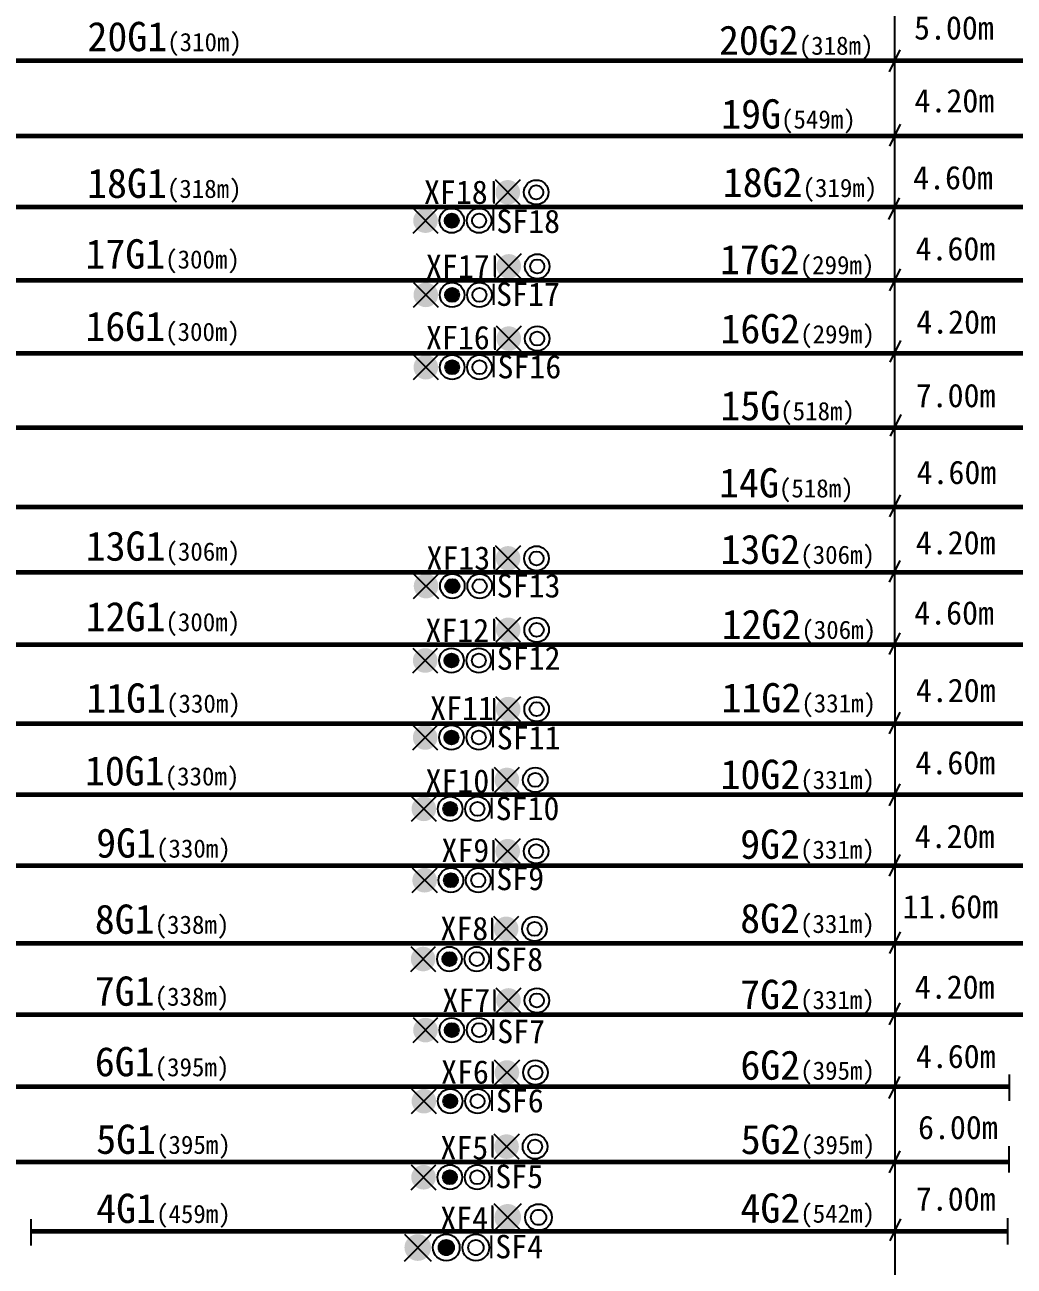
# Model space of a CAD drawing. Header units: millimetres. Extents: x -17381 to -15684, y 1883 to 2345.
# Drawn here: x -17188.1 to -17154.33, y 1914.89 to 1957.26 of the extents above; entities that cross this region are included whole.
import ezdxf

# ---------------------------------------------------------------- set-up
doc = ezdxf.new("R2010")
doc.units = ezdxf.units.MM
doc.styles.add('宋体', font='')
doc.styles.get('宋体').set_extended_font_data('SimSun')

msp = doc.modelspace()

# ---------------------------------------------------------------- hatches: boundary and pattern name
at = {"lineweight": -3}
h = msp.add_hatch(color=1, dxfattribs=at)
h.paths.add_polyline_path([(-17171.911, 1951.839, 0.198912), (-17172.034, 1951.542, 0.198912), (-17171.911, 1951.245), (-17171.614, 1951.542)])
h.paths.add_polyline_path([(-17171.911, 1951.839), (-17171.614, 1951.542), (-17171.317, 1951.839, 0.414214)])
h.paths.add_polyline_path([(-17171.317, 1951.839), (-17171.614, 1951.542), (-17171.317, 1951.245, 0.198912), (-17171.194, 1951.542, 0.198912)])
h.paths.add_polyline_path([(-17171.317, 1951.245), (-17171.614, 1951.542), (-17171.911, 1951.245, 0.414214)])
h = msp.add_hatch(color=1, dxfattribs=at)
h.paths.add_polyline_path([(-17171.911, 1951.245, -0.198912), (-17172.034, 1951.542, -0.198912), (-17171.911, 1951.839), (-17171.614, 1951.542)])
h.paths.add_polyline_path([(-17171.911, 1951.245), (-17171.614, 1951.542), (-17171.317, 1951.245, -0.414214)])
h.paths.add_polyline_path([(-17171.317, 1951.245), (-17171.614, 1951.542), (-17171.317, 1951.839, -0.198912), (-17171.194, 1951.542, -0.198912)])
h.paths.add_polyline_path([(-17171.317, 1951.839), (-17171.614, 1951.542), (-17171.911, 1951.839, -0.414214)])
h = msp.add_hatch(color=1, dxfattribs=at)
h.paths.add_polyline_path([(-17174.127, 1950.872, -0.198912), (-17174.004, 1950.575, -0.198912), (-17174.127, 1950.278), (-17174.424, 1950.575)])
h.paths.add_polyline_path([(-17174.127, 1950.872), (-17174.424, 1950.575), (-17174.721, 1950.872, -0.414214)])
h.paths.add_polyline_path([(-17174.721, 1950.872), (-17174.424, 1950.575), (-17174.721, 1950.278, -0.198912), (-17174.844, 1950.575, -0.198912)])
h.paths.add_polyline_path([(-17174.721, 1950.278), (-17174.424, 1950.575), (-17174.127, 1950.278, -0.414214)])
h = msp.add_hatch(color=1, dxfattribs=at)
h.paths.add_polyline_path([(-17174.127, 1950.278, 0.198912), (-17174.004, 1950.575, 0.198912), (-17174.127, 1950.872), (-17174.424, 1950.575)])
h.paths.add_polyline_path([(-17174.127, 1950.278), (-17174.424, 1950.575), (-17174.721, 1950.278, 0.414214)])
h.paths.add_polyline_path([(-17174.721, 1950.278), (-17174.424, 1950.575), (-17174.721, 1950.872, 0.198912), (-17174.844, 1950.575, 0.198912)])
h.paths.add_polyline_path([(-17174.721, 1950.872), (-17174.424, 1950.575), (-17174.127, 1950.872, 0.414214)])
for points in [[(-17173.766, 1950.575, 1), (-17173.286, 1950.575, 1)], [(-17173.754, 1948.041, 1), (-17173.274, 1948.041, 1)], [(-17173.753, 1945.572, 1), (-17173.273, 1945.572, 1)], [(-17173.746, 1938.1, 1), (-17173.266, 1938.1, 1)], [(-17173.776, 1935.561, 1), (-17173.296, 1935.561, 1)], [(-17173.776, 1932.932, 1), (-17173.296, 1932.932, 1)], [(-17173.821, 1930.496, 1), (-17173.341, 1930.496, 1)], [(-17173.794, 1928.06, 1), (-17173.314, 1928.06, 1)], [(-17173.845, 1925.37, 1), (-17173.365, 1925.37, 1)], [(-17173.766, 1922.944, 1), (-17173.286, 1922.944, 1)], [(-17173.819, 1920.518, 1), (-17173.339, 1920.518, 1)], [(-17173.831, 1917.921, 1), (-17173.351, 1917.921, 1)], [(-17173.973, 1915.521, 1), (-17173.453, 1915.521, 1)]]:
    msp.add_hatch(color=0, dxfattribs=at).paths.add_polyline_path(points)
h = msp.add_hatch(color=1, dxfattribs=at)
h.paths.add_polyline_path([(-17171.875, 1949.311, 0.198912), (-17171.998, 1949.014, 0.198912), (-17171.875, 1948.717), (-17171.578, 1949.014)])
h.paths.add_polyline_path([(-17171.875, 1949.311), (-17171.578, 1949.014), (-17171.281, 1949.311, 0.414214)])
h.paths.add_polyline_path([(-17171.281, 1949.311), (-17171.578, 1949.014), (-17171.281, 1948.717, 0.198912), (-17171.158, 1949.014, 0.198912)])
h.paths.add_polyline_path([(-17171.281, 1948.717), (-17171.578, 1949.014), (-17171.875, 1948.717, 0.414214)])
h = msp.add_hatch(color=1, dxfattribs=at)
h.paths.add_polyline_path([(-17171.875, 1948.717, -0.198912), (-17171.998, 1949.014, -0.198912), (-17171.875, 1949.311), (-17171.578, 1949.014)])
h.paths.add_polyline_path([(-17171.875, 1948.717), (-17171.578, 1949.014), (-17171.281, 1948.717, -0.414214)])
h.paths.add_polyline_path([(-17171.281, 1948.717), (-17171.578, 1949.014), (-17171.281, 1949.311, -0.198912), (-17171.158, 1949.014, -0.198912)])
h.paths.add_polyline_path([(-17171.281, 1949.311), (-17171.578, 1949.014), (-17171.875, 1949.311, -0.414214)])
h = msp.add_hatch(color=1, dxfattribs=at)
h.paths.add_polyline_path([(-17174.115, 1948.338, -0.198912), (-17173.992, 1948.041, -0.198912), (-17174.115, 1947.744), (-17174.412, 1948.041)])
h.paths.add_polyline_path([(-17174.115, 1948.338), (-17174.412, 1948.041), (-17174.709, 1948.338, -0.414214)])
h.paths.add_polyline_path([(-17174.709, 1948.338), (-17174.412, 1948.041), (-17174.709, 1947.744, -0.198912), (-17174.832, 1948.041, -0.198912)])
h.paths.add_polyline_path([(-17174.709, 1947.744), (-17174.412, 1948.041), (-17174.115, 1947.744, -0.414214)])
h = msp.add_hatch(color=1, dxfattribs=at)
h.paths.add_polyline_path([(-17174.115, 1947.744, 0.198912), (-17173.992, 1948.041, 0.198912), (-17174.115, 1948.338), (-17174.412, 1948.041)])
h.paths.add_polyline_path([(-17174.115, 1947.744), (-17174.412, 1948.041), (-17174.709, 1947.744, 0.414214)])
h.paths.add_polyline_path([(-17174.709, 1947.744), (-17174.412, 1948.041), (-17174.709, 1948.338, 0.198912), (-17174.832, 1948.041, 0.198912)])
h.paths.add_polyline_path([(-17174.709, 1948.338), (-17174.412, 1948.041), (-17174.115, 1948.338, 0.414214)])
h = msp.add_hatch(color=1, dxfattribs=at)
h.paths.add_polyline_path([(-17171.876, 1946.845, 0.198912), (-17171.999, 1946.548, 0.198912), (-17171.876, 1946.251), (-17171.579, 1946.548)])
h.paths.add_polyline_path([(-17171.876, 1946.845), (-17171.579, 1946.548), (-17171.282, 1946.845, 0.414214)])
h.paths.add_polyline_path([(-17171.282, 1946.845), (-17171.579, 1946.548), (-17171.282, 1946.251, 0.198912), (-17171.159, 1946.548, 0.198912)])
h.paths.add_polyline_path([(-17171.282, 1946.251), (-17171.579, 1946.548), (-17171.876, 1946.251, 0.414214)])
h = msp.add_hatch(color=1, dxfattribs=at)
h.paths.add_polyline_path([(-17171.876, 1946.251, -0.198912), (-17171.999, 1946.548, -0.198912), (-17171.876, 1946.845), (-17171.579, 1946.548)])
h.paths.add_polyline_path([(-17171.876, 1946.251), (-17171.579, 1946.548), (-17171.282, 1946.251, -0.414214)])
h.paths.add_polyline_path([(-17171.282, 1946.251), (-17171.579, 1946.548), (-17171.282, 1946.845, -0.198912), (-17171.159, 1946.548, -0.198912)])
h.paths.add_polyline_path([(-17171.282, 1946.845), (-17171.579, 1946.548), (-17171.876, 1946.845, -0.414214)])
h = msp.add_hatch(color=1, dxfattribs=at)
h.paths.add_polyline_path([(-17174.114, 1945.869, -0.198912), (-17173.991, 1945.572, -0.198912), (-17174.114, 1945.275), (-17174.411, 1945.572)])
h.paths.add_polyline_path([(-17174.114, 1945.869), (-17174.411, 1945.572), (-17174.708, 1945.869, -0.414214)])
h.paths.add_polyline_path([(-17174.708, 1945.869), (-17174.411, 1945.572), (-17174.708, 1945.275, -0.198912), (-17174.831, 1945.572, -0.198912)])
h.paths.add_polyline_path([(-17174.708, 1945.275), (-17174.411, 1945.572), (-17174.114, 1945.275, -0.414214)])
h = msp.add_hatch(color=1, dxfattribs=at)
h.paths.add_polyline_path([(-17174.114, 1945.275, 0.198912), (-17173.991, 1945.572, 0.198912), (-17174.114, 1945.869), (-17174.411, 1945.572)])
h.paths.add_polyline_path([(-17174.114, 1945.275), (-17174.411, 1945.572), (-17174.708, 1945.275, 0.414214)])
h.paths.add_polyline_path([(-17174.708, 1945.275), (-17174.411, 1945.572), (-17174.708, 1945.869, 0.198912), (-17174.831, 1945.572, 0.198912)])
h.paths.add_polyline_path([(-17174.708, 1945.869), (-17174.411, 1945.572), (-17174.114, 1945.869, 0.414214)])
h = msp.add_hatch(color=1, dxfattribs=at)
h.paths.add_polyline_path([(-17171.9, 1939.344, 0.198912), (-17172.023, 1939.047, 0.198912), (-17171.9, 1938.75), (-17171.603, 1939.047)])
h.paths.add_polyline_path([(-17171.9, 1939.344), (-17171.603, 1939.047), (-17171.306, 1939.344, 0.414214)])
h.paths.add_polyline_path([(-17171.306, 1939.344), (-17171.603, 1939.047), (-17171.306, 1938.75, 0.198912), (-17171.183, 1939.047, 0.198912)])
h.paths.add_polyline_path([(-17171.306, 1938.75), (-17171.603, 1939.047), (-17171.9, 1938.75, 0.414214)])
h = msp.add_hatch(color=1, dxfattribs=at)
h.paths.add_polyline_path([(-17171.9, 1938.75, -0.198912), (-17172.023, 1939.047, -0.198912), (-17171.9, 1939.344), (-17171.603, 1939.047)])
h.paths.add_polyline_path([(-17171.9, 1938.75), (-17171.603, 1939.047), (-17171.306, 1938.75, -0.414214)])
h.paths.add_polyline_path([(-17171.306, 1938.75), (-17171.603, 1939.047), (-17171.306, 1939.344, -0.198912), (-17171.183, 1939.047, -0.198912)])
h.paths.add_polyline_path([(-17171.306, 1939.344), (-17171.603, 1939.047), (-17171.9, 1939.344, -0.414214)])
h = msp.add_hatch(color=1, dxfattribs=at)
h.paths.add_polyline_path([(-17174.107, 1938.397, -0.198912), (-17173.984, 1938.1, -0.198912), (-17174.107, 1937.803), (-17174.404, 1938.1)])
h.paths.add_polyline_path([(-17174.107, 1938.397), (-17174.404, 1938.1), (-17174.701, 1938.397, -0.414214)])
h.paths.add_polyline_path([(-17174.701, 1938.397), (-17174.404, 1938.1), (-17174.701, 1937.803, -0.198912), (-17174.824, 1938.1, -0.198912)])
h.paths.add_polyline_path([(-17174.701, 1937.803), (-17174.404, 1938.1), (-17174.107, 1937.803, -0.414214)])
h = msp.add_hatch(color=1, dxfattribs=at)
h.paths.add_polyline_path([(-17174.107, 1937.803, 0.198912), (-17173.984, 1938.1, 0.198912), (-17174.107, 1938.397), (-17174.404, 1938.1)])
h.paths.add_polyline_path([(-17174.107, 1937.803), (-17174.404, 1938.1), (-17174.701, 1937.803, 0.414214)])
h.paths.add_polyline_path([(-17174.701, 1937.803), (-17174.404, 1938.1), (-17174.701, 1938.397, 0.198912), (-17174.824, 1938.1, 0.198912)])
h.paths.add_polyline_path([(-17174.701, 1938.397), (-17174.404, 1938.1), (-17174.107, 1938.397, 0.414214)])
h = msp.add_hatch(color=1, dxfattribs=at)
h.paths.add_polyline_path([(-17171.896, 1936.904, 0.198912), (-17172.019, 1936.607, 0.198912), (-17171.896, 1936.31), (-17171.599, 1936.607)])
h.paths.add_polyline_path([(-17171.896, 1936.904), (-17171.599, 1936.607), (-17171.302, 1936.904, 0.414214)])
h.paths.add_polyline_path([(-17171.302, 1936.904), (-17171.599, 1936.607), (-17171.302, 1936.31, 0.198912), (-17171.179, 1936.607, 0.198912)])
h.paths.add_polyline_path([(-17171.302, 1936.31), (-17171.599, 1936.607), (-17171.896, 1936.31, 0.414214)])
h = msp.add_hatch(color=1, dxfattribs=at)
h.paths.add_polyline_path([(-17171.896, 1936.31, -0.198912), (-17172.019, 1936.607, -0.198912), (-17171.896, 1936.904), (-17171.599, 1936.607)])
h.paths.add_polyline_path([(-17171.896, 1936.31), (-17171.599, 1936.607), (-17171.302, 1936.31, -0.414214)])
h.paths.add_polyline_path([(-17171.302, 1936.31), (-17171.599, 1936.607), (-17171.302, 1936.904, -0.198912), (-17171.179, 1936.607, -0.198912)])
h.paths.add_polyline_path([(-17171.302, 1936.904), (-17171.599, 1936.607), (-17171.896, 1936.904, -0.414214)])
h = msp.add_hatch(color=1, dxfattribs=at)
h.paths.add_polyline_path([(-17174.137, 1935.858, -0.198912), (-17174.014, 1935.561, -0.198912), (-17174.137, 1935.264), (-17174.434, 1935.561)])
h.paths.add_polyline_path([(-17174.137, 1935.858), (-17174.434, 1935.561), (-17174.731, 1935.858, -0.414214)])
h.paths.add_polyline_path([(-17174.731, 1935.858), (-17174.434, 1935.561), (-17174.731, 1935.264, -0.198912), (-17174.854, 1935.561, -0.198912)])
h.paths.add_polyline_path([(-17174.731, 1935.264), (-17174.434, 1935.561), (-17174.137, 1935.264, -0.414214)])
h = msp.add_hatch(color=1, dxfattribs=at)
h.paths.add_polyline_path([(-17174.137, 1935.264, 0.198912), (-17174.014, 1935.561, 0.198912), (-17174.137, 1935.858), (-17174.434, 1935.561)])
h.paths.add_polyline_path([(-17174.137, 1935.264), (-17174.434, 1935.561), (-17174.731, 1935.264, 0.414214)])
h.paths.add_polyline_path([(-17174.731, 1935.264), (-17174.434, 1935.561), (-17174.731, 1935.858, 0.198912), (-17174.854, 1935.561, 0.198912)])
h.paths.add_polyline_path([(-17174.731, 1935.858), (-17174.434, 1935.561), (-17174.137, 1935.858, 0.414214)])
h = msp.add_hatch(color=1, dxfattribs=at)
h.paths.add_polyline_path([(-17171.896, 1934.198, 0.198912), (-17172.019, 1933.901, 0.198912), (-17171.896, 1933.604), (-17171.599, 1933.901)])
h.paths.add_polyline_path([(-17171.896, 1934.198), (-17171.599, 1933.901), (-17171.302, 1934.198, 0.414214)])
h.paths.add_polyline_path([(-17171.302, 1934.198), (-17171.599, 1933.901), (-17171.302, 1933.604, 0.198912), (-17171.179, 1933.901, 0.198912)])
h.paths.add_polyline_path([(-17171.302, 1933.604), (-17171.599, 1933.901), (-17171.896, 1933.604, 0.414214)])
h = msp.add_hatch(color=1, dxfattribs=at)
h.paths.add_polyline_path([(-17171.896, 1933.604, -0.198912), (-17172.019, 1933.901, -0.198912), (-17171.896, 1934.198), (-17171.599, 1933.901)])
h.paths.add_polyline_path([(-17171.896, 1933.604), (-17171.599, 1933.901), (-17171.302, 1933.604, -0.414214)])
h.paths.add_polyline_path([(-17171.302, 1933.604), (-17171.599, 1933.901), (-17171.302, 1934.198, -0.198912), (-17171.179, 1933.901, -0.198912)])
h.paths.add_polyline_path([(-17171.302, 1934.198), (-17171.599, 1933.901), (-17171.896, 1934.198, -0.414214)])
h = msp.add_hatch(color=1, dxfattribs=at)
h.paths.add_polyline_path([(-17174.137, 1933.229, -0.198912), (-17174.014, 1932.932, -0.198912), (-17174.137, 1932.635), (-17174.434, 1932.932)])
h.paths.add_polyline_path([(-17174.137, 1933.229), (-17174.434, 1932.932), (-17174.731, 1933.229, -0.414214)])
h.paths.add_polyline_path([(-17174.731, 1933.229), (-17174.434, 1932.932), (-17174.731, 1932.635, -0.198912), (-17174.854, 1932.932, -0.198912)])
h.paths.add_polyline_path([(-17174.731, 1932.635), (-17174.434, 1932.932), (-17174.137, 1932.635, -0.414214)])
h = msp.add_hatch(color=1, dxfattribs=at)
h.paths.add_polyline_path([(-17174.137, 1932.635, 0.198912), (-17174.014, 1932.932, 0.198912), (-17174.137, 1933.229), (-17174.434, 1932.932)])
h.paths.add_polyline_path([(-17174.137, 1932.635), (-17174.434, 1932.932), (-17174.731, 1932.635, 0.414214)])
h.paths.add_polyline_path([(-17174.731, 1932.635), (-17174.434, 1932.932), (-17174.731, 1933.229, 0.198912), (-17174.854, 1932.932, 0.198912)])
h.paths.add_polyline_path([(-17174.731, 1933.229), (-17174.434, 1932.932), (-17174.137, 1933.229, 0.414214)])
h = msp.add_hatch(color=1, dxfattribs=at)
h.paths.add_polyline_path([(-17171.942, 1931.78, 0.198912), (-17172.065, 1931.483, 0.198912), (-17171.942, 1931.186), (-17171.645, 1931.483)])
h.paths.add_polyline_path([(-17171.942, 1931.78), (-17171.645, 1931.483), (-17171.348, 1931.78, 0.414214)])
h.paths.add_polyline_path([(-17171.348, 1931.78), (-17171.645, 1931.483), (-17171.348, 1931.186, 0.198912), (-17171.225, 1931.483, 0.198912)])
h.paths.add_polyline_path([(-17171.348, 1931.186), (-17171.645, 1931.483), (-17171.942, 1931.186, 0.414214)])
h = msp.add_hatch(color=1, dxfattribs=at)
h.paths.add_polyline_path([(-17171.942, 1931.186, -0.198912), (-17172.065, 1931.483, -0.198912), (-17171.942, 1931.78), (-17171.645, 1931.483)])
h.paths.add_polyline_path([(-17171.942, 1931.186), (-17171.645, 1931.483), (-17171.348, 1931.186, -0.414214)])
h.paths.add_polyline_path([(-17171.348, 1931.186), (-17171.645, 1931.483), (-17171.348, 1931.78, -0.198912), (-17171.225, 1931.483, -0.198912)])
h.paths.add_polyline_path([(-17171.348, 1931.78), (-17171.645, 1931.483), (-17171.942, 1931.78, -0.414214)])
h = msp.add_hatch(color=1, dxfattribs=at)
h.paths.add_polyline_path([(-17174.182, 1930.793, -0.198912), (-17174.059, 1930.496, -0.198912), (-17174.182, 1930.199), (-17174.479, 1930.496)])
h.paths.add_polyline_path([(-17174.182, 1930.793), (-17174.479, 1930.496), (-17174.776, 1930.793, -0.414214)])
h.paths.add_polyline_path([(-17174.776, 1930.793), (-17174.479, 1930.496), (-17174.776, 1930.199, -0.198912), (-17174.899, 1930.496, -0.198912)])
h.paths.add_polyline_path([(-17174.776, 1930.199), (-17174.479, 1930.496), (-17174.182, 1930.199, -0.414214)])
h = msp.add_hatch(color=1, dxfattribs=at)
h.paths.add_polyline_path([(-17174.182, 1930.199, 0.198912), (-17174.059, 1930.496, 0.198912), (-17174.182, 1930.793), (-17174.479, 1930.496)])
h.paths.add_polyline_path([(-17174.182, 1930.199), (-17174.479, 1930.496), (-17174.776, 1930.199, 0.414214)])
h.paths.add_polyline_path([(-17174.776, 1930.199), (-17174.479, 1930.496), (-17174.776, 1930.793, 0.198912), (-17174.899, 1930.496, 0.198912)])
h.paths.add_polyline_path([(-17174.776, 1930.793), (-17174.479, 1930.496), (-17174.182, 1930.793, 0.414214)])
h = msp.add_hatch(color=1, dxfattribs=at)
h.paths.add_polyline_path([(-17171.914, 1929.347, 0.198912), (-17172.037, 1929.05, 0.198912), (-17171.914, 1928.753), (-17171.617, 1929.05)])
h.paths.add_polyline_path([(-17171.914, 1929.347), (-17171.617, 1929.05), (-17171.32, 1929.347, 0.414214)])
h.paths.add_polyline_path([(-17171.32, 1929.347), (-17171.617, 1929.05), (-17171.32, 1928.753, 0.198912), (-17171.197, 1929.05, 0.198912)])
h.paths.add_polyline_path([(-17171.32, 1928.753), (-17171.617, 1929.05), (-17171.914, 1928.753, 0.414214)])
h = msp.add_hatch(color=1, dxfattribs=at)
h.paths.add_polyline_path([(-17171.914, 1928.753, -0.198912), (-17172.037, 1929.05, -0.198912), (-17171.914, 1929.347), (-17171.617, 1929.05)])
h.paths.add_polyline_path([(-17171.914, 1928.753), (-17171.617, 1929.05), (-17171.32, 1928.753, -0.414214)])
h.paths.add_polyline_path([(-17171.32, 1928.753), (-17171.617, 1929.05), (-17171.32, 1929.347, -0.198912), (-17171.197, 1929.05, -0.198912)])
h.paths.add_polyline_path([(-17171.32, 1929.347), (-17171.617, 1929.05), (-17171.914, 1929.347, -0.414214)])
h = msp.add_hatch(color=1, dxfattribs=at)
h.paths.add_polyline_path([(-17174.155, 1928.357, -0.198912), (-17174.032, 1928.06, -0.198912), (-17174.155, 1927.763), (-17174.452, 1928.06)])
h.paths.add_polyline_path([(-17174.155, 1928.357), (-17174.452, 1928.06), (-17174.749, 1928.357, -0.414214)])
h.paths.add_polyline_path([(-17174.749, 1928.357), (-17174.452, 1928.06), (-17174.749, 1927.763, -0.198912), (-17174.872, 1928.06, -0.198912)])
h.paths.add_polyline_path([(-17174.749, 1927.763), (-17174.452, 1928.06), (-17174.155, 1927.763, -0.414214)])
h = msp.add_hatch(color=1, dxfattribs=at)
h.paths.add_polyline_path([(-17174.155, 1927.763, 0.198912), (-17174.032, 1928.06, 0.198912), (-17174.155, 1928.357), (-17174.452, 1928.06)])
h.paths.add_polyline_path([(-17174.155, 1927.763), (-17174.452, 1928.06), (-17174.749, 1927.763, 0.414214)])
h.paths.add_polyline_path([(-17174.749, 1927.763), (-17174.452, 1928.06), (-17174.749, 1928.357, 0.198912), (-17174.872, 1928.06, 0.198912)])
h.paths.add_polyline_path([(-17174.749, 1928.357), (-17174.452, 1928.06), (-17174.155, 1928.357, 0.414214)])
h = msp.add_hatch(color=1, dxfattribs=at)
h.paths.add_polyline_path([(-17171.966, 1926.697, 0.198912), (-17172.089, 1926.4, 0.198912), (-17171.966, 1926.103), (-17171.669, 1926.4)])
h.paths.add_polyline_path([(-17171.966, 1926.697), (-17171.669, 1926.4), (-17171.372, 1926.697, 0.414214)])
h.paths.add_polyline_path([(-17171.372, 1926.697), (-17171.669, 1926.4), (-17171.372, 1926.103, 0.198912), (-17171.249, 1926.4, 0.198912)])
h.paths.add_polyline_path([(-17171.372, 1926.103), (-17171.669, 1926.4), (-17171.966, 1926.103, 0.414214)])
h = msp.add_hatch(color=1, dxfattribs=at)
h.paths.add_polyline_path([(-17171.966, 1926.103, -0.198912), (-17172.089, 1926.4, -0.198912), (-17171.966, 1926.697), (-17171.669, 1926.4)])
h.paths.add_polyline_path([(-17171.966, 1926.103), (-17171.669, 1926.4), (-17171.372, 1926.103, -0.414214)])
h.paths.add_polyline_path([(-17171.372, 1926.103), (-17171.669, 1926.4), (-17171.372, 1926.697, -0.198912), (-17171.249, 1926.4, -0.198912)])
h.paths.add_polyline_path([(-17171.372, 1926.697), (-17171.669, 1926.4), (-17171.966, 1926.697, -0.414214)])
h = msp.add_hatch(color=1, dxfattribs=at)
h.paths.add_polyline_path([(-17174.206, 1925.667, -0.198912), (-17174.083, 1925.37, -0.198912), (-17174.206, 1925.073), (-17174.503, 1925.37)])
h.paths.add_polyline_path([(-17174.206, 1925.667), (-17174.503, 1925.37), (-17174.8, 1925.667, -0.414214)])
h.paths.add_polyline_path([(-17174.8, 1925.667), (-17174.503, 1925.37), (-17174.8, 1925.073, -0.198912), (-17174.923, 1925.37, -0.198912)])
h.paths.add_polyline_path([(-17174.8, 1925.073), (-17174.503, 1925.37), (-17174.206, 1925.073, -0.414214)])
h = msp.add_hatch(color=1, dxfattribs=at)
h.paths.add_polyline_path([(-17174.206, 1925.073, 0.198912), (-17174.083, 1925.37, 0.198912), (-17174.206, 1925.667), (-17174.503, 1925.37)])
h.paths.add_polyline_path([(-17174.206, 1925.073), (-17174.503, 1925.37), (-17174.8, 1925.073, 0.414214)])
h.paths.add_polyline_path([(-17174.8, 1925.073), (-17174.503, 1925.37), (-17174.8, 1925.667, 0.198912), (-17174.923, 1925.37, 0.198912)])
h.paths.add_polyline_path([(-17174.8, 1925.667), (-17174.503, 1925.37), (-17174.206, 1925.667, 0.414214)])
h = msp.add_hatch(color=1, dxfattribs=at)
h.paths.add_polyline_path([(-17171.887, 1924.254, 0.198912), (-17172.01, 1923.957, 0.198912), (-17171.887, 1923.66), (-17171.59, 1923.957)])
h.paths.add_polyline_path([(-17171.887, 1924.254), (-17171.59, 1923.957), (-17171.293, 1924.254, 0.414214)])
h.paths.add_polyline_path([(-17171.293, 1924.254), (-17171.59, 1923.957), (-17171.293, 1923.66, 0.198912), (-17171.17, 1923.957, 0.198912)])
h.paths.add_polyline_path([(-17171.293, 1923.66), (-17171.59, 1923.957), (-17171.887, 1923.66, 0.414214)])
h = msp.add_hatch(color=1, dxfattribs=at)
h.paths.add_polyline_path([(-17171.887, 1923.66, -0.198912), (-17172.01, 1923.957, -0.198912), (-17171.887, 1924.254), (-17171.59, 1923.957)])
h.paths.add_polyline_path([(-17171.887, 1923.66), (-17171.59, 1923.957), (-17171.293, 1923.66, -0.414214)])
h.paths.add_polyline_path([(-17171.293, 1923.66), (-17171.59, 1923.957), (-17171.293, 1924.254, -0.198912), (-17171.17, 1923.957, -0.198912)])
h.paths.add_polyline_path([(-17171.293, 1924.254), (-17171.59, 1923.957), (-17171.887, 1924.254, -0.414214)])
h = msp.add_hatch(color=1, dxfattribs=at)
h.paths.add_polyline_path([(-17174.127, 1923.241, -0.198912), (-17174.004, 1922.944, -0.198912), (-17174.127, 1922.647), (-17174.424, 1922.944)])
h.paths.add_polyline_path([(-17174.127, 1923.241), (-17174.424, 1922.944), (-17174.721, 1923.241, -0.414214)])
h.paths.add_polyline_path([(-17174.721, 1923.241), (-17174.424, 1922.944), (-17174.721, 1922.647, -0.198912), (-17174.844, 1922.944, -0.198912)])
h.paths.add_polyline_path([(-17174.721, 1922.647), (-17174.424, 1922.944), (-17174.127, 1922.647, -0.414214)])
h = msp.add_hatch(color=1, dxfattribs=at)
h.paths.add_polyline_path([(-17174.127, 1922.647, 0.198912), (-17174.004, 1922.944, 0.198912), (-17174.127, 1923.241), (-17174.424, 1922.944)])
h.paths.add_polyline_path([(-17174.127, 1922.647), (-17174.424, 1922.944), (-17174.721, 1922.647, 0.414214)])
h.paths.add_polyline_path([(-17174.721, 1922.647), (-17174.424, 1922.944), (-17174.721, 1923.241, 0.198912), (-17174.844, 1922.944, 0.198912)])
h.paths.add_polyline_path([(-17174.721, 1923.241), (-17174.424, 1922.944), (-17174.127, 1923.241, 0.414214)])
h = msp.add_hatch(color=1, dxfattribs=at)
h.paths.add_polyline_path([(-17171.94, 1921.794, 0.198912), (-17172.063, 1921.497, 0.198912), (-17171.94, 1921.2), (-17171.643, 1921.497)])
h.paths.add_polyline_path([(-17171.94, 1921.794), (-17171.643, 1921.497), (-17171.346, 1921.794, 0.414214)])
h.paths.add_polyline_path([(-17171.346, 1921.794), (-17171.643, 1921.497), (-17171.346, 1921.2, 0.198912), (-17171.223, 1921.497, 0.198912)])
h.paths.add_polyline_path([(-17171.346, 1921.2), (-17171.643, 1921.497), (-17171.94, 1921.2, 0.414214)])
h = msp.add_hatch(color=1, dxfattribs=at)
h.paths.add_polyline_path([(-17171.94, 1921.2, -0.198912), (-17172.063, 1921.497, -0.198912), (-17171.94, 1921.794), (-17171.643, 1921.497)])
h.paths.add_polyline_path([(-17171.94, 1921.2), (-17171.643, 1921.497), (-17171.346, 1921.2, -0.414214)])
h.paths.add_polyline_path([(-17171.346, 1921.2), (-17171.643, 1921.497), (-17171.346, 1921.794, -0.198912), (-17171.223, 1921.497, -0.198912)])
h.paths.add_polyline_path([(-17171.346, 1921.794), (-17171.643, 1921.497), (-17171.94, 1921.794, -0.414214)])
h = msp.add_hatch(color=1, dxfattribs=at)
h.paths.add_polyline_path([(-17174.18, 1920.815, -0.198912), (-17174.057, 1920.518, -0.198912), (-17174.18, 1920.221), (-17174.477, 1920.518)])
h.paths.add_polyline_path([(-17174.18, 1920.815), (-17174.477, 1920.518), (-17174.774, 1920.815, -0.414214)])
h.paths.add_polyline_path([(-17174.774, 1920.815), (-17174.477, 1920.518), (-17174.774, 1920.221, -0.198912), (-17174.897, 1920.518, -0.198912)])
h.paths.add_polyline_path([(-17174.774, 1920.221), (-17174.477, 1920.518), (-17174.18, 1920.221, -0.414214)])
h = msp.add_hatch(color=1, dxfattribs=at)
h.paths.add_polyline_path([(-17174.18, 1920.221, 0.198912), (-17174.057, 1920.518, 0.198912), (-17174.18, 1920.815), (-17174.477, 1920.518)])
h.paths.add_polyline_path([(-17174.18, 1920.221), (-17174.477, 1920.518), (-17174.774, 1920.221, 0.414214)])
h.paths.add_polyline_path([(-17174.774, 1920.221), (-17174.477, 1920.518), (-17174.774, 1920.815, 0.198912), (-17174.897, 1920.518, 0.198912)])
h.paths.add_polyline_path([(-17174.774, 1920.815), (-17174.477, 1920.518), (-17174.18, 1920.815, 0.414214)])
h = msp.add_hatch(color=1, dxfattribs=at)
h.paths.add_polyline_path([(-17171.952, 1919.264, 0.198912), (-17172.075, 1918.967, 0.198912), (-17171.952, 1918.67), (-17171.655, 1918.967)])
h.paths.add_polyline_path([(-17171.952, 1919.264), (-17171.655, 1918.967), (-17171.358, 1919.264, 0.414214)])
h.paths.add_polyline_path([(-17171.358, 1919.264), (-17171.655, 1918.967), (-17171.358, 1918.67, 0.198912), (-17171.235, 1918.967, 0.198912)])
h.paths.add_polyline_path([(-17171.358, 1918.67), (-17171.655, 1918.967), (-17171.952, 1918.67, 0.414214)])
h = msp.add_hatch(color=1, dxfattribs=at)
h.paths.add_polyline_path([(-17171.952, 1918.67, -0.198912), (-17172.075, 1918.967, -0.198912), (-17171.952, 1919.264), (-17171.655, 1918.967)])
h.paths.add_polyline_path([(-17171.952, 1918.67), (-17171.655, 1918.967), (-17171.358, 1918.67, -0.414214)])
h.paths.add_polyline_path([(-17171.358, 1918.67), (-17171.655, 1918.967), (-17171.358, 1919.264, -0.198912), (-17171.235, 1918.967, -0.198912)])
h.paths.add_polyline_path([(-17171.358, 1919.264), (-17171.655, 1918.967), (-17171.952, 1919.264, -0.414214)])
h = msp.add_hatch(color=1, dxfattribs=at)
h.paths.add_polyline_path([(-17174.192, 1918.218, -0.198912), (-17174.069, 1917.921, -0.198912), (-17174.192, 1917.624), (-17174.489, 1917.921)])
h.paths.add_polyline_path([(-17174.192, 1918.218), (-17174.489, 1917.921), (-17174.786, 1918.218, -0.414214)])
h.paths.add_polyline_path([(-17174.786, 1918.218), (-17174.489, 1917.921), (-17174.786, 1917.624, -0.198912), (-17174.909, 1917.921, -0.198912)])
h.paths.add_polyline_path([(-17174.786, 1917.624), (-17174.489, 1917.921), (-17174.192, 1917.624, -0.414214)])
h = msp.add_hatch(color=1, dxfattribs=at)
h.paths.add_polyline_path([(-17174.192, 1917.624, 0.198912), (-17174.069, 1917.921, 0.198912), (-17174.192, 1918.218), (-17174.489, 1917.921)])
h.paths.add_polyline_path([(-17174.192, 1917.624), (-17174.489, 1917.921), (-17174.786, 1917.624, 0.414214)])
h.paths.add_polyline_path([(-17174.786, 1917.624), (-17174.489, 1917.921), (-17174.786, 1918.218, 0.198912), (-17174.909, 1917.921, 0.198912)])
h.paths.add_polyline_path([(-17174.786, 1918.218), (-17174.489, 1917.921), (-17174.192, 1918.218, 0.414214)])
h = msp.add_hatch(color=1, dxfattribs=at)
h.paths.add_polyline_path([(-17171.937, 1916.875, 0.198912), (-17172.07, 1916.553, 0.198912), (-17171.937, 1916.231), (-17171.615, 1916.553)])
h.paths.add_polyline_path([(-17171.937, 1916.875), (-17171.615, 1916.553), (-17171.293, 1916.875, 0.414214)])
h.paths.add_polyline_path([(-17171.293, 1916.875), (-17171.615, 1916.553), (-17171.293, 1916.231, 0.198912), (-17171.16, 1916.553, 0.198912)])
h.paths.add_polyline_path([(-17171.293, 1916.231), (-17171.615, 1916.553), (-17171.937, 1916.231, 0.414214)])
h = msp.add_hatch(color=1, dxfattribs=at)
h.paths.add_polyline_path([(-17171.937, 1916.231, -0.198912), (-17172.07, 1916.553, -0.198912), (-17171.937, 1916.875), (-17171.615, 1916.553)])
h.paths.add_polyline_path([(-17171.937, 1916.231), (-17171.615, 1916.553), (-17171.293, 1916.231, -0.414214)])
h.paths.add_polyline_path([(-17171.293, 1916.231), (-17171.615, 1916.553), (-17171.293, 1916.875, -0.198912), (-17171.16, 1916.553, -0.198912)])
h.paths.add_polyline_path([(-17171.293, 1916.875), (-17171.615, 1916.553), (-17171.937, 1916.875, -0.414214)])
h = msp.add_hatch(color=1, dxfattribs=at)
h.paths.add_polyline_path([(-17174.364, 1915.842, -0.198912), (-17174.231, 1915.521, -0.198912), (-17174.364, 1915.199), (-17174.686, 1915.521)])
h.paths.add_polyline_path([(-17174.364, 1915.842), (-17174.686, 1915.521), (-17175.007, 1915.842, -0.414214)])
h.paths.add_polyline_path([(-17175.007, 1915.842), (-17174.686, 1915.521), (-17175.007, 1915.199, -0.198912), (-17175.141, 1915.521, -0.198912)])
h.paths.add_polyline_path([(-17175.007, 1915.199), (-17174.686, 1915.521), (-17174.364, 1915.199, -0.414214)])
h = msp.add_hatch(color=1, dxfattribs=at)
h.paths.add_polyline_path([(-17174.364, 1915.199, 0.198912), (-17174.231, 1915.521, 0.198912), (-17174.364, 1915.842), (-17174.686, 1915.521)])
h.paths.add_polyline_path([(-17174.364, 1915.199), (-17174.686, 1915.521), (-17175.007, 1915.199, 0.414214)])
h.paths.add_polyline_path([(-17175.007, 1915.199), (-17174.686, 1915.521), (-17175.007, 1915.842, 0.198912), (-17175.141, 1915.521, 0.198912)])
h.paths.add_polyline_path([(-17175.007, 1915.842), (-17174.686, 1915.521), (-17174.364, 1915.842, 0.414214)])

# ---------------------------------------------------------------- linework, layer by layer
for p, q in [((-17158.417, 2093.547), (-17158.409, 1906.013)), ((-17172.094, 1951.208), (-17172.094, 1951.92)), ((-17172.094, 1951.877), (-17172.094, 1951.165)), ((-17171.19, 1951.118), (-17172.038, 1951.967)), ((-17171.19, 1951.967), (-17172.038, 1951.118)), ((-17171.19, 1951.967), (-17172.038, 1951.118)), ((-17171.19, 1951.118), (-17172.038, 1951.967)), ((-17174.848, 1950.151), (-17174, 1950.999)), ((-17174.848, 1950.999), (-17174, 1950.151)), ((-17174.848, 1950.999), (-17174, 1950.151)), ((-17174.848, 1950.151), (-17174, 1950.999)), ((-17172.099, 1950.241), (-17172.099, 1950.953)), ((-17172.057, 1948.68), (-17172.057, 1949.391)), ((-17172.057, 1949.348), (-17172.057, 1948.637)), ((-17171.154, 1948.59), (-17172.002, 1949.438)), ((-17171.154, 1949.438), (-17172.002, 1948.59)), ((-17171.154, 1949.438), (-17172.002, 1948.59)), ((-17171.154, 1948.59), (-17172.002, 1949.438)), ((-17174.837, 1947.617), (-17173.988, 1948.466)), ((-17174.837, 1948.466), (-17173.988, 1947.617)), ((-17174.837, 1948.466), (-17173.988, 1947.617)), ((-17174.837, 1947.617), (-17173.988, 1948.466)), ((-17172.087, 1947.707), (-17172.087, 1948.419)), ((-17172.059, 1946.214), (-17172.059, 1946.925)), ((-17172.059, 1946.882), (-17172.059, 1946.171)), ((-17171.155, 1946.124), (-17172.004, 1946.972)), ((-17171.155, 1946.972), (-17172.004, 1946.124)), ((-17171.155, 1946.972), (-17172.004, 1946.124)), ((-17171.155, 1946.124), (-17172.004, 1946.972)), ((-17174.835, 1945.147), (-17173.987, 1945.996)), ((-17174.835, 1945.996), (-17173.987, 1945.147)), ((-17174.835, 1945.996), (-17173.987, 1945.147)), ((-17174.835, 1945.147), (-17173.987, 1945.996)), ((-17172.086, 1945.237), (-17172.086, 1945.949)), ((-17171.179, 1938.623), (-17172.028, 1939.471)), ((-17171.179, 1939.471), (-17172.028, 1938.623)), ((-17171.179, 1939.471), (-17172.028, 1938.623)), ((-17171.179, 1938.623), (-17172.028, 1939.471)), ((-17172.083, 1938.713), (-17172.083, 1939.424)), ((-17172.083, 1939.381), (-17172.083, 1938.669)), ((-17174.828, 1937.676), (-17173.979, 1938.524)), ((-17174.828, 1938.524), (-17173.979, 1937.676)), ((-17174.828, 1938.524), (-17173.979, 1937.676)), ((-17174.828, 1937.676), (-17173.979, 1938.524)), ((-17172.079, 1937.766), (-17172.079, 1938.478)), ((-17172.079, 1936.273), (-17172.079, 1936.985)), ((-17172.079, 1936.942), (-17172.079, 1936.23)), ((-17171.175, 1936.183), (-17172.024, 1937.031)), ((-17171.175, 1937.031), (-17172.024, 1936.183)), ((-17171.175, 1937.031), (-17172.024, 1936.183)), ((-17171.175, 1936.183), (-17172.024, 1937.031)), ((-17174.858, 1935.137), (-17174.009, 1935.985)), ((-17174.858, 1935.985), (-17174.009, 1935.137)), ((-17174.858, 1935.985), (-17174.009, 1935.137)), ((-17174.858, 1935.137), (-17174.009, 1935.985)), ((-17172.109, 1935.227), (-17172.109, 1935.939)), ((-17172.079, 1933.567), (-17172.079, 1934.279)), ((-17172.079, 1934.236), (-17172.079, 1933.524)), ((-17171.175, 1933.477), (-17172.024, 1934.325)), ((-17171.175, 1934.325), (-17172.024, 1933.477)), ((-17171.175, 1934.325), (-17172.024, 1933.477)), ((-17171.175, 1933.477), (-17172.024, 1934.325)), ((-17174.858, 1932.508), (-17174.009, 1933.356)), ((-17174.858, 1933.356), (-17174.009, 1932.508)), ((-17174.858, 1933.356), (-17174.009, 1932.508)), ((-17174.858, 1932.508), (-17174.009, 1933.356)), ((-17172.109, 1932.598), (-17172.109, 1933.31)), ((-17172.124, 1931.148), (-17172.124, 1931.86)), ((-17172.124, 1931.817), (-17172.124, 1931.105)), ((-17171.221, 1931.058), (-17172.069, 1931.907)), ((-17171.221, 1931.907), (-17172.069, 1931.058)), ((-17171.221, 1931.907), (-17172.069, 1931.058)), ((-17171.221, 1931.058), (-17172.069, 1931.907)), ((-17174.904, 1930.072), (-17174.055, 1930.92)), ((-17174.904, 1930.92), (-17174.055, 1930.072)), ((-17174.904, 1930.92), (-17174.055, 1930.072)), ((-17174.904, 1930.072), (-17174.055, 1930.92)), ((-17172.155, 1930.162), (-17172.155, 1930.873)), ((-17172.097, 1928.716), (-17172.097, 1929.427)), ((-17172.097, 1929.384), (-17172.097, 1928.673)), ((-17171.193, 1928.626), (-17172.042, 1929.474)), ((-17171.193, 1929.474), (-17172.042, 1928.626)), ((-17171.193, 1929.474), (-17172.042, 1928.626)), ((-17171.193, 1928.626), (-17172.042, 1929.474)), ((-17174.876, 1927.636), (-17174.027, 1928.485)), ((-17174.876, 1928.485), (-17174.027, 1927.636)), ((-17174.876, 1928.485), (-17174.027, 1927.636)), ((-17174.876, 1927.636), (-17174.027, 1928.485)), ((-17172.127, 1927.726), (-17172.127, 1928.438)), ((-17172.148, 1926.065), (-17172.148, 1926.777)), ((-17172.148, 1926.734), (-17172.148, 1926.022)), ((-17171.245, 1925.976), (-17172.093, 1926.824)), ((-17171.245, 1926.824), (-17172.093, 1925.976)), ((-17171.245, 1926.824), (-17172.093, 1925.976)), ((-17171.245, 1925.976), (-17172.093, 1926.824)), ((-17174.928, 1924.946), (-17174.079, 1925.795)), ((-17174.928, 1925.795), (-17174.079, 1924.946)), ((-17174.928, 1925.795), (-17174.079, 1924.946)), ((-17174.928, 1924.946), (-17174.079, 1925.795)), ((-17172.178, 1925.036), (-17172.178, 1925.748)), ((-17172.069, 1923.623), (-17172.069, 1924.334)), ((-17172.069, 1924.291), (-17172.069, 1923.579)), ((-17171.166, 1924.381), (-17172.014, 1923.533)), ((-17171.166, 1923.533), (-17172.014, 1924.381)), ((-17171.166, 1923.533), (-17172.014, 1924.381)), ((-17171.166, 1924.381), (-17172.014, 1923.533)), ((-17174.848, 1923.369), (-17174, 1922.52)), ((-17174.848, 1922.52), (-17174, 1923.369)), ((-17174.848, 1922.52), (-17174, 1923.369)), ((-17174.848, 1923.369), (-17174, 1922.52)), ((-17172.099, 1922.61), (-17172.099, 1923.322)), ((-17172.122, 1921.163), (-17172.122, 1921.875)), ((-17172.122, 1921.832), (-17172.122, 1921.12)), ((-17171.218, 1921.922), (-17172.067, 1921.073)), ((-17171.218, 1921.073), (-17172.067, 1921.922)), ((-17171.218, 1921.073), (-17172.067, 1921.922)), ((-17171.218, 1921.922), (-17172.067, 1921.073)), ((-17154.503, 1921.425), (-17154.503, 1920.525)), ((-17174.901, 1920.943), (-17174.053, 1920.094)), ((-17174.901, 1920.094), (-17174.053, 1920.943)), ((-17174.901, 1920.094), (-17174.053, 1920.943)), ((-17174.901, 1920.943), (-17174.053, 1920.094)), ((-17172.152, 1920.184), (-17172.152, 1920.896)), ((-17172.134, 1918.633), (-17172.134, 1919.345)), ((-17172.134, 1919.302), (-17172.134, 1918.59)), ((-17171.23, 1919.392), (-17172.079, 1918.543)), ((-17171.23, 1918.543), (-17172.079, 1919.392)), ((-17171.23, 1918.543), (-17172.079, 1919.392)), ((-17171.23, 1919.392), (-17172.079, 1918.543)), ((-17154.517, 1918.983), (-17154.517, 1918.083)), ((-17174.913, 1918.346), (-17174.065, 1917.497)), ((-17174.913, 1917.497), (-17174.065, 1918.346)), ((-17174.913, 1917.497), (-17174.065, 1918.346)), ((-17174.913, 1918.346), (-17174.065, 1917.497)), ((-17172.164, 1917.587), (-17172.164, 1918.299)), ((-17171.155, 1916.093), (-17172.075, 1917.012)), ((-17171.155, 1917.012), (-17172.075, 1916.093)), ((-17171.155, 1917.012), (-17172.075, 1916.093)), ((-17171.155, 1916.093), (-17172.075, 1917.012)), ((-17172.134, 1916.191), (-17172.134, 1916.962)), ((-17172.134, 1916.915), (-17172.134, 1916.144)), ((-17187.897, 1916.487), (-17187.897, 1915.587)), ((-17154.56, 1916.527), (-17154.56, 1915.627)), ((-17175.145, 1915.061), (-17174.226, 1915.98)), ((-17175.145, 1915.98), (-17174.226, 1915.061)), ((-17175.145, 1915.98), (-17174.226, 1915.061)), ((-17175.145, 1915.061), (-17174.226, 1915.98)), ((-17172.167, 1915.158), (-17172.167, 1915.93))]:
    msp.add_line(p, q, dxfattribs=at)
at = {"color": 0}
for p, q in [((-17158.23, 1956.405), (-17158.594, 1955.66)), ((-17158.222, 1953.868), (-17158.585, 1953.123)), ((-17158.257, 1951.353), (-17158.621, 1950.609)), ((-17158.221, 1948.928), (-17158.585, 1948.183)), ((-17158.212, 1946.484), (-17158.576, 1945.74)), ((-17158.203, 1943.96), (-17158.567, 1943.216)), ((-17158.221, 1941.212), (-17158.585, 1940.468)), ((-17158.23, 1938.975), (-17158.594, 1938.231)), ((-17158.23, 1936.505), (-17158.594, 1935.76)), ((-17158.23, 1933.802), (-17158.594, 1933.058)), ((-17158.239, 1931.35), (-17158.603, 1930.605)), ((-17158.23, 1928.942), (-17158.594, 1928.197)), ((-17158.221, 1926.301), (-17158.585, 1925.557)), ((-17158.234, 1923.87), (-17158.598, 1923.126)), ((-17158.248, 1921.359), (-17158.611, 1920.615)), ((-17158.234, 1918.821), (-17158.597, 1918.076)), ((-17158.211, 1916.497), (-17158.575, 1915.752))]:
    msp.add_line(p, q, dxfattribs=at)
at = {"color": 1, "lineweight": 60}
for p, q in [((-17037.476, 1956.028), (-17209.699, 1956.028)), ((-17144.779, 1953.458), (-17201.699, 1953.458)), ((-17200.443, 1951.046), (-17142.884, 1951.046)), ((-17144.821, 1948.537), (-17199.137, 1948.537)), ((-17197.845, 1946.054), (-17143.22, 1946.054)), ((-17202.401, 1943.515), (-17141.305, 1943.515)), ((-17143.356, 1940.799), (-17199.454, 1940.799)), ((-17197.042, 1938.577), (-17140.083, 1938.577)), ((-17145.714, 1936.101), (-17198.792, 1936.101)), ((-17197.007, 1933.407), (-17144.042, 1933.407)), ((-17199.239, 1930.991), (-17142.218, 1930.991)), ((-17198.092, 1928.564), (-17143.327, 1928.564))]:
    msp.add_line(p, q, dxfattribs=at)
at = {"color": 124, "lineweight": -3}
for p, q in [((-17171.614, 1951.542), (-17171.614, 1951.542)), ((-17171.614, 1951.542), (-17171.614, 1951.542)), ((-17174.424, 1950.575), (-17174.424, 1950.575)), ((-17174.424, 1950.575), (-17174.424, 1950.575)), ((-17171.578, 1949.014), (-17171.578, 1949.014)), ((-17171.578, 1949.014), (-17171.578, 1949.014)), ((-17174.412, 1948.041), (-17174.412, 1948.041)), ((-17174.412, 1948.041), (-17174.412, 1948.041)), ((-17171.579, 1946.548), (-17171.579, 1946.548)), ((-17171.579, 1946.548), (-17171.579, 1946.548)), ((-17174.411, 1945.572), (-17174.411, 1945.572)), ((-17174.411, 1945.572), (-17174.411, 1945.572)), ((-17171.603, 1939.047), (-17171.603, 1939.047)), ((-17171.603, 1939.047), (-17171.603, 1939.047)), ((-17174.404, 1938.1), (-17174.404, 1938.1)), ((-17174.404, 1938.1), (-17174.404, 1938.1)), ((-17171.599, 1936.607), (-17171.599, 1936.607)), ((-17171.599, 1936.607), (-17171.599, 1936.607)), ((-17174.434, 1935.561), (-17174.434, 1935.561)), ((-17174.434, 1935.561), (-17174.434, 1935.561)), ((-17171.599, 1933.901), (-17171.599, 1933.901)), ((-17171.599, 1933.901), (-17171.599, 1933.901)), ((-17174.434, 1932.932), (-17174.434, 1932.932)), ((-17174.434, 1932.932), (-17174.434, 1932.932)), ((-17171.645, 1931.483), (-17171.645, 1931.483)), ((-17171.645, 1931.483), (-17171.645, 1931.483)), ((-17174.479, 1930.496), (-17174.479, 1930.496)), ((-17174.479, 1930.496), (-17174.479, 1930.496)), ((-17171.617, 1929.05), (-17171.617, 1929.05)), ((-17171.617, 1929.05), (-17171.617, 1929.05)), ((-17174.452, 1928.06), (-17174.452, 1928.06)), ((-17174.452, 1928.06), (-17174.452, 1928.06)), ((-17171.669, 1926.4), (-17171.669, 1926.4)), ((-17171.669, 1926.4), (-17171.669, 1926.4)), ((-17174.503, 1925.37), (-17174.503, 1925.37)), ((-17174.503, 1925.37), (-17174.503, 1925.37)), ((-17171.59, 1923.957), (-17171.59, 1923.957)), ((-17171.59, 1923.957), (-17171.59, 1923.957)), ((-17174.424, 1922.944), (-17174.424, 1922.944)), ((-17174.424, 1922.944), (-17174.424, 1922.944)), ((-17171.643, 1921.497), (-17171.643, 1921.497)), ((-17171.643, 1921.497), (-17171.643, 1921.497)), ((-17174.477, 1920.518), (-17174.477, 1920.518)), ((-17174.477, 1920.518), (-17174.477, 1920.518)), ((-17171.655, 1918.967), (-17171.655, 1918.967)), ((-17171.655, 1918.967), (-17171.655, 1918.967)), ((-17174.489, 1917.921), (-17174.489, 1917.921)), ((-17174.489, 1917.921), (-17174.489, 1917.921)), ((-17171.615, 1916.553), (-17171.615, 1916.553)), ((-17171.615, 1916.553), (-17171.615, 1916.553)), ((-17174.686, 1915.521), (-17174.686, 1915.521)), ((-17174.686, 1915.521), (-17174.686, 1915.521))]:
    msp.add_line(p, q, dxfattribs=at)
at = {"color": 5, "lineweight": 60}
for p, q in [((-17141.012, 1925.906), (-17201.782, 1925.906)), ((-17199.646, 1923.472), (-17142.774, 1923.472)), ((-17198.589, 1921.018), (-17154.503, 1921.018)), ((-17198.555, 1918.452), (-17154.517, 1918.452)), ((-17154.56, 1916.071), (-17187.897, 1916.071))]:
    msp.add_line(p, q, dxfattribs=at)
at = {"lineweight": -3}
for centre, radius in [((-17170.644, 1951.542), 0.42), ((-17170.644, 1951.542), 0.42), ((-17170.644, 1951.542), 0.24), ((-17170.644, 1951.542), 0.24), ((-17173.526, 1950.575), 0.42), ((-17172.594, 1950.575), 0.42), ((-17173.526, 1950.575), 0.24), ((-17172.594, 1950.575), 0.24), ((-17170.608, 1949.014), 0.42), ((-17170.608, 1949.014), 0.42), ((-17170.608, 1949.014), 0.24), ((-17170.608, 1949.014), 0.24), ((-17173.514, 1948.041), 0.42), ((-17172.582, 1948.041), 0.42), ((-17173.514, 1948.041), 0.24), ((-17172.582, 1948.041), 0.24), ((-17170.609, 1946.548), 0.42), ((-17170.609, 1946.548), 0.42), ((-17170.609, 1946.548), 0.24), ((-17170.609, 1946.548), 0.24), ((-17173.513, 1945.572), 0.42), ((-17173.513, 1945.572), 0.24), ((-17172.581, 1945.572), 0.42), ((-17172.581, 1945.572), 0.24), ((-17170.633, 1939.047), 0.42), ((-17170.633, 1939.047), 0.42), ((-17170.633, 1939.047), 0.24), ((-17170.633, 1939.047), 0.24), ((-17173.506, 1938.1), 0.42), ((-17173.506, 1938.1), 0.24), ((-17172.573, 1938.1), 0.42), ((-17172.573, 1938.1), 0.24), ((-17170.629, 1936.607), 0.42), ((-17170.629, 1936.607), 0.42), ((-17170.629, 1936.607), 0.24), ((-17170.629, 1936.607), 0.24), ((-17173.536, 1935.561), 0.42), ((-17173.536, 1935.561), 0.24), ((-17172.603, 1935.561), 0.42), ((-17172.603, 1935.561), 0.24), ((-17170.629, 1933.901), 0.42), ((-17170.629, 1933.901), 0.42), ((-17170.629, 1933.901), 0.24), ((-17170.629, 1933.901), 0.24), ((-17173.536, 1932.932), 0.42), ((-17173.536, 1932.932), 0.24), ((-17172.603, 1932.932), 0.42), ((-17172.603, 1932.932), 0.24), ((-17170.675, 1931.483), 0.42), ((-17170.675, 1931.483), 0.42), ((-17170.675, 1931.483), 0.24), ((-17170.675, 1931.483), 0.24), ((-17173.581, 1930.496), 0.42), ((-17173.581, 1930.496), 0.24), ((-17172.649, 1930.496), 0.42), ((-17172.649, 1930.496), 0.24), ((-17170.647, 1929.05), 0.42), ((-17170.647, 1929.05), 0.42), ((-17170.647, 1929.05), 0.24), ((-17170.647, 1929.05), 0.24), ((-17173.554, 1928.06), 0.42), ((-17172.621, 1928.06), 0.42), ((-17173.554, 1928.06), 0.24), ((-17172.621, 1928.06), 0.24), ((-17170.699, 1926.4), 0.42), ((-17170.699, 1926.4), 0.42), ((-17170.699, 1926.4), 0.24), ((-17170.699, 1926.4), 0.24), ((-17173.605, 1925.37), 0.42), ((-17173.605, 1925.37), 0.24), ((-17172.673, 1925.37), 0.42), ((-17172.673, 1925.37), 0.24), ((-17170.62, 1923.957), 0.42), ((-17170.62, 1923.957), 0.42), ((-17170.62, 1923.957), 0.24), ((-17170.62, 1923.957), 0.24), ((-17173.526, 1922.944), 0.42), ((-17172.594, 1922.944), 0.42), ((-17173.526, 1922.944), 0.24), ((-17172.594, 1922.944), 0.24), ((-17170.672, 1921.497), 0.42), ((-17170.672, 1921.497), 0.42), ((-17170.672, 1921.497), 0.24), ((-17170.672, 1921.497), 0.24), ((-17173.579, 1920.518), 0.42), ((-17172.646, 1920.518), 0.42), ((-17173.579, 1920.518), 0.24), ((-17172.646, 1920.518), 0.24), ((-17170.684, 1918.967), 0.42), ((-17170.684, 1918.967), 0.42), ((-17170.684, 1918.967), 0.24), ((-17170.684, 1918.967), 0.24), ((-17173.591, 1917.921), 0.42), ((-17172.658, 1917.921), 0.42), ((-17173.591, 1917.921), 0.24), ((-17172.658, 1917.921), 0.24), ((-17170.564, 1916.553), 0.455), ((-17170.564, 1916.553), 0.455), ((-17170.564, 1916.553), 0.26), ((-17170.564, 1916.553), 0.26), ((-17173.713, 1915.521), 0.455), ((-17173.713, 1915.521), 0.26), ((-17172.703, 1915.521), 0.455), ((-17172.703, 1915.521), 0.26)]:
    msp.add_circle(centre, radius, dxfattribs=at)

# ---------------------------------------------------------------- texts
at = {"color": 124, "lineweight": -3, "attachment_point": 1, "style": '宋体'}
for s, insert, char_height, width in [('{\\C256;20G1\\H0.625x;(310m)}', (-17185.96, 1957.36), 1, 3.62344), ('{\\C256;20G2\\H0.625x;(318m)}', (-17164.406, 1957.237), 1, 3.62344), ('{\\C256;19G\\H0.625x;(549m)}', (-17164.33, 1954.719), 1, 3.62344), ('{\\C256;18G1\\H0.625x;(318m)}', (-17185.971, 1952.352), 1, 3.62344), ('{\\C256;18G2\\H0.625x;(319m)}', (-17164.276, 1952.382), 1, 3.62344), ('{\\C256;XF18}', (-17174.476, 1951.948), 0.8, 0.12876), ('{\\C256;SF18}', (-17172.006, 1950.953), 0.8, 1.49222), ('{\\C256;17G1\\H0.625x;(300m)}', (-17186.03, 1949.94), 1, 3.62344), ('{\\C256;17G2\\H0.625x;(299m)}', (-17164.373, 1949.748), 1, 3.62344), ('{\\C256;XF17}', (-17174.408, 1949.413), 0.8, 0.12876), ('{\\C256;SF17}', (-17172.014, 1948.465), 0.8, 1.49222), ('{\\C256;16G1\\H0.625x;(300m)}', (-17186.03, 1947.469), 1, 3.62344), ('{\\C256;16G2\\H0.625x;(299m)}', (-17164.357, 1947.387), 1, 3.62344), ('{\\C256;XF16}', (-17174.406, 1946.984), 0.8, 0.12876), ('{\\C256;SF16}', (-17171.965, 1945.99), 0.8, 1.49222), ('{\\C256;15G\\H0.625x;(518m)}', (-17164.357, 1944.761), 1, 3.62344), ('{\\C256;14G\\H0.625x;(518m)}', (-17164.402, 1942.126), 1, 3.62344), ('{\\C256;13G1\\H0.625x;(306m)}', (-17186.02, 1939.967), 1, 3.62344), ('{\\C256;13G2\\H0.625x;(306m)}', (-17164.354, 1939.858), 1, 3.62344), ('{\\C256;XF13}', (-17174.391, 1939.458), 0.8, 0.12876), ('{\\C256;SF13}', (-17171.992, 1938.512), 0.8, 1.49222), ('{\\C256;12G1\\H0.625x;(300m)}', (-17186.02, 1937.56), 1, 3.62344), ('{\\C256;XF12}', (-17174.427, 1936.99), 0.8, 0.12876), ('{\\C256;12G2\\H0.625x;(306m)}', (-17164.316, 1937.297), 1, 3.62344), ('{\\C256;SF12}', (-17171.991, 1936.044), 0.8, 1.49222), ('{\\C256;11G1\\H0.625x;(330m)}', (-17185.999, 1934.78), 1, 3.62344), ('{\\C256;11G2\\H0.625x;(331m)}', (-17164.318, 1934.789), 1, 3.62344), ('{\\C256;XF11}', (-17174.266, 1934.332), 0.8, 0.12876), ('{\\C256;SF11}', (-17171.991, 1933.323), 0.8, 1.49222), ('{\\C256;10G1\\H0.625x;(330m)}', (-17186.047, 1932.294), 1, 3.62344), ('{\\C256;XF10}', (-17174.423, 1931.846), 0.8, 0.12876), ('{\\C256;10G2\\H0.625x;(331m)}', (-17164.353, 1932.175), 1, 3.62344), ('{\\C256;SF10}', (-17172.029, 1930.911), 0.8, 1.49222), ('{\\C256;9G1\\H0.625x;(330m)}', (-17185.661, 1929.831), 1, 3.62344), ('{\\C256;9G2\\H0.625x;(331m)}', (-17163.681, 1929.791), 1, 3.62344), ('{\\C256;XF9}', (-17173.88, 1929.482), 0.8, 0.12876), ('{\\C256;SF9}', (-17172.006, 1928.521), 0.8, 1.49222), ('{\\C256;8G1\\H0.625x;(338m)}', (-17185.709, 1927.231), 1, 3.62344), ('{\\C256;8G2\\H0.625x;(331m)}', (-17163.681, 1927.26), 1, 3.62344), ('{\\C256;XF8}', (-17173.914, 1926.812), 0.8, 0.12876), ('{\\C256;SF8}', (-17172.041, 1925.763), 0.8, 1.49222), ('{\\C256;7G1\\H0.625x;(338m)}', (-17185.709, 1924.775), 1, 3.62344), ('{\\C256;7G2\\H0.625x;(331m)}', (-17163.681, 1924.663), 1, 3.62344), ('{\\C256;XF7}', (-17173.848, 1924.363), 0.8, 0.12876), ('{\\C256;SF7}', (-17171.975, 1923.297), 0.8, 1.49222), ('{\\C256;6G1\\H0.625x;(395m)}', (-17185.709, 1922.368), 1, 3.62344), ('{\\C256;6G2\\H0.625x;(395m)}', (-17163.675, 1922.25), 1, 3.62344), ('{\\C256;XF6}', (-17173.892, 1921.916), 0.8, 0.12876), ('{\\C256;SF6}', (-17172.019, 1920.934), 0.8, 1.49222), ('{\\C256;5G1\\H0.625x;(395m)}', (-17185.661, 1919.719), 1, 3.62344), ('{\\C256;5G2\\H0.625x;(395m)}', (-17163.663, 1919.713), 1, 3.62344), ('{\\C256;XF5}', (-17173.914, 1919.33), 0.8, 0.12876), ('{\\C256;SF5}', (-17172.041, 1918.348), 0.8, 1.49222), ('{\\C256;4G1\\H0.625x;(459m)}', (-17185.661, 1917.36), 1, 3.62344), ('{\\C256;4G2\\H0.625x;(542m)}', (-17163.672, 1917.369), 1, 3.62344), ('{\\C256;XF4}', (-17173.918, 1916.918), 0.8, 0.12876), ('{\\C256;SF4}', (-17172.044, 1915.953), 0.8, 1.49222)]:
    msp.add_mtext(s, dxfattribs=dict(at, insert=insert, char_height=char_height, width=width))
at = {"lineweight": -3, "char_height": 0.8, "width": 2.6829, "attachment_point": 1, "style": '宋体'}
for s, insert in [('5.00m', (-17157.748, 1957.557)), ('4.20m', (-17157.732, 1955.072)), ('4.60m', (-17157.779, 1952.444)), ('4.60m', (-17157.696, 1950.018)), ('4.20m', (-17157.673, 1947.52)), ('7.00m', (-17157.69, 1945.007)), ('4.60m', (-17157.662, 1942.383)), ('4.20m', (-17157.688, 1939.985)), ('4.60m', (-17157.742, 1937.587)), ('6.00m', (-17157.612, 1920.022)), ('7.00m', (-17157.686, 1917.583))]:
    msp.add_mtext(s, dxfattribs=dict(at, insert=insert))
at = {"color": 0, "lineweight": -3, "char_height": 0.8, "width": 2.6829, "attachment_point": 1, "style": '宋体'}
for s, insert in [('4.20m', (-17157.686, 1934.943)), ('4.60m', (-17157.7, 1932.476)), ('4.20m', (-17157.724, 1929.959)), ('11.60m', (-17158.143, 1927.561)), ('4.20m', (-17157.723, 1924.818)), ('4.60m', (-17157.686, 1922.449))]:
    msp.add_mtext(s, dxfattribs=dict(at, insert=insert))

doc.saveas('drawing.dxf')
